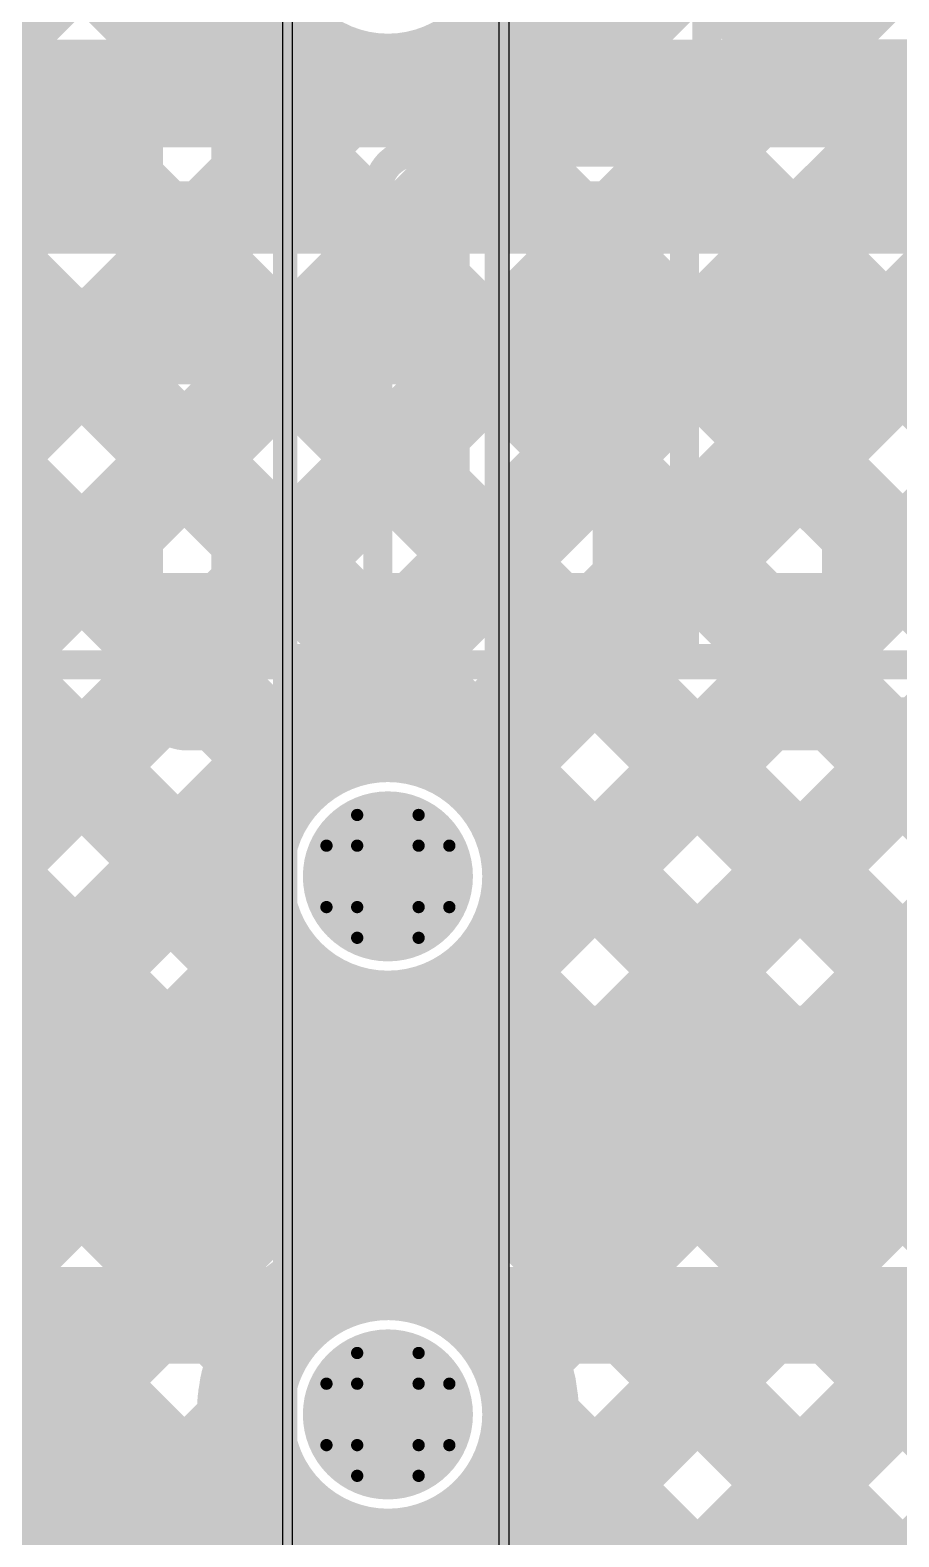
# Model space of a CAD drawing. Header units: millimetres. Extents: x 13 to 259, y -2 to 326.
# Drawn here: x 124.1 to 127.69, y 82.09 to 88.32 of the extents above; entities that cross this region are included whole.
import ezdxf

# ---------------------------------------------------------------- set-up
doc = ezdxf.new("R2010")
doc.units = ezdxf.units.MM
for name, color, linetype in [('BottomLayer', 5, 'Continuous'), ('BottomSolder', 6, 'Continuous'), ('ConnectLayer', 7, 'Continuous'), ('DrillDrawing', 1, 'Continuous'), ('Mechanical34', 56, 'Continuous'), ('MidLayer1', 16, 'Continuous'), ('MidLayer2', 76, 'Continuous'), ('MidLayer3', 90, 'Continuous'), ('MidLayer4', 156, 'Continuous'), ('MidLayer5', 130, 'Continuous'), ('MidLayer6', 216, 'Continuous'), ('MultiLayer', 9, 'Continuous'), ('TopLayer', 1, 'Continuous'), ('TopSolder', 216, 'Continuous')]:
    doc.layers.add(name, color=color, linetype=linetype)

msp = doc.modelspace()

# ---------------------------------------------------------------- linework, layer by layer
at = {"layer": 'BottomLayer', "const_width": 0.25}
for points in [[(125.45, 84.825, 1), (125.7, 84.825, 1)], [(125.45, 82.6, 1), (125.7, 82.6, 1)]]:
    msp.add_lwpolyline(points, format="xyb", close=True, dxfattribs=at)
at = {"layer": 'BottomSolder', "const_width": 0.3516}
for points in [[(125.3992, 84.825, 1), (125.7508, 84.825, 1)], [(125.3992, 82.6, 1), (125.7508, 82.6, 1)]]:
    msp.add_lwpolyline(points, format="xyb", close=True, dxfattribs=at)
at = {"layer": 'ConnectLayer'}
for p, q in [((125.1812, 77.7), (125.1812, 125.875)), ((126.075, 124.285), (126.075, 79.34))]:
    msp.add_line(p, q, dxfattribs=at)
at = {"layer": 'ConnectLayer', "const_width": 0.4}
for points in [[(118.7926, 97.5818), (145.1387, 71.2357)], [(118.7926, 97.5818), (145.1387, 71.2357)], [(118.4579, 97.068), (137.4218, 78.1041)], [(118.4579, 97.068), (137.4218, 78.1041)], [(114.7732, 96.51), (135.1583, 76.1249)], [(114.7732, 96.51), (135.1583, 76.1249)], [(112.9668, 77.3286), (131.8023, 96.1641)], [(112.9668, 77.3286), (131.8023, 96.1641)], [(117.9882, 82.35), (131.8023, 96.1642)], [(110.9531, 96.0875), (133.3382, 73.7024)], [(110.9531, 96.0875), (133.3382, 73.7024)], [(114.9876, 95.4471), (125.1755, 85.2591)], [(114.9876, 95.4471), (125.1755, 85.2591)], [(117.715, 95.2653), (131.6351, 81.3451)], [(117.715, 95.2653), (131.6351, 81.3451)], [(117.3859, 94.7458), (133.006, 79.1257)], [(117.3859, 94.7458), (133.006, 79.1257)], [(122.6907, 93.6835), (128.0996, 88.2746)], [(120.5337, 82.35), (131.8051, 93.6213)], [(122.2959, 84.1122), (131.8051, 93.6213)], [(122.2959, 84.1122), (131.8051, 93.6213)], [(114.4534, 93.4357), (125.0401, 82.8489)], [(114.4534, 93.4357), (125.0401, 82.8489)], [(122.2521, 93.2737), (127.6754, 87.8504)], [(117.2296, 93.205), (125.1298, 85.3048)], [(118.0781, 93.205), (125.5541, 85.729)], [(118.9266, 93.205), (125.9783, 86.1533)], [(119.7752, 93.205), (126.4026, 86.5776)], [(121.3823, 82.35), (131.6531, 92.6209)], [(122.9424, 83.9101), (131.6531, 92.6208)], [(122.9424, 83.9101), (131.6531, 92.6208)], [(125.9818, 85.2524), (133.0779, 92.3485)], [(125.9818, 85.2524), (133.0779, 92.3485)], [(125.9818, 85.2524), (133.0779, 92.3485)], [(122.175, 82.35), (132.0329, 92.2079)], [(117.6141, 77.7333), (132.0757, 92.1949)], [(117.6141, 77.7333), (132.0757, 92.1949)], [(125.9037, 85.315), (132.4138, 91.8251)], [(123.6782, 88.04), (127.3482, 91.71)], [(126.2238, 88.04), (129.8195, 91.6357)], [(127.0723, 88.04), (130.668, 91.6357)], [(125.1, 91.2743), (128.3344, 88.04)], [(124.8458, 90.6801), (127.4858, 88.04)], [(126.0412, 84.4633), (131.6543, 90.0764)], [(126.0412, 84.4633), (131.6543, 90.0764)], [(126.0412, 84.4633), (131.6543, 90.0764)], [(125.615, 83.1887), (132.0802, 89.6538)], [(125.615, 83.1887), (132.0802, 89.6538)], [(125.615, 83.1887), (132.0802, 89.6538)], [(123.573, 89.4073), (124.9402, 88.04)], [(123.1487, 88.983), (124.0917, 88.04)], [(125.0898, 80.9664), (132.9254, 88.802)], [(125.0898, 80.9664), (132.9254, 88.802)], [(125.9638, 81.8404), (132.9254, 88.802)], [(126.1143, 82.8394), (131.8107, 88.5357)], [(126.1143, 82.8394), (131.8107, 88.5357)], [(126.1143, 82.8394), (131.8107, 88.5357)], [(126.1417, 88.5356), (136.8182, 77.8591)], [(126.1417, 88.5356), (136.8182, 77.8591)], [(126.1417, 88.5356), (127.2511, 87.4261)], [(126.1417, 88.5356), (126.6373, 88.04)], [(108.4792, 71.9925), (125.0116, 88.5249)], [(108.4792, 71.9925), (125.0116, 88.5249)], [(118.8367, 82.35), (125.0116, 88.525)], [(124.5267, 88.04), (125.0116, 88.5249)], [(125.6045, 80.6325), (133.3546, 88.3827)], [(125.6045, 80.6325), (133.3546, 88.3827)], [(126.3881, 81.4161), (133.3546, 88.3827)], [(115.1248, 77.7896), (125.4571, 88.1219)], [(115.1248, 77.7896), (125.4571, 88.1219)], [(119.6852, 82.35), (125.4571, 88.1219)], [(125.3752, 88.04), (125.4571, 88.1219)], [(125.7044, 88.1244), (131.964, 81.8648)], [(125.7044, 88.1244), (131.964, 81.8648)], [(125.7044, 88.1244), (126.8269, 87.0018)], [(125.7044, 88.1244), (125.7888, 88.04)], [(122.0287, 88.04), (131.1227, 88.04)], [(122.2499, 87.3362), (125.0763, 84.5099)], [(122.2499, 87.3362), (125.0763, 84.5099)], [(122.2499, 87.3362), (124.7056, 84.8805)], [(116.7002, 79.365), (124.3952, 87.06)], [(122.0287, 87.06), (131.3257, 87.06)], [(122.2959, 84.1122), (125.2438, 87.06)], [(122.5261, 87.06), (125.0763, 84.5099)], [(123.1223, 84.09), (126.0923, 87.06)], [(123.3747, 87.06), (125.1755, 85.2591)], [(123.9708, 84.09), (126.9408, 87.06)], [(124.2232, 87.06), (127.1932, 84.09)], [(125.0717, 87.06), (128.0417, 84.09)], [(125.9202, 87.06), (128.8902, 84.09)], [(125.9818, 85.2524), (127.7893, 87.06)], [(126.0412, 84.4633), (128.6379, 87.06)], [(126.5164, 84.09), (129.4864, 87.06)], [(126.7688, 87.06), (129.7388, 84.09)], [(127.3649, 84.09), (130.3349, 87.06)], [(127.6173, 87.06), (130.8516, 83.8257)], [(127.633, 87.0443), (136.8182, 77.8591)], [(121.773, 86.9645), (124.2813, 84.4563)], [(121.7731, 86.9645), (125.5482, 83.1894)], [(121.7731, 86.9645), (125.5482, 83.1894)], [(121.7731, 86.9645), (124.6476, 84.09)], [(127.2087, 86.62), (131.964, 81.8648)], [(126.7845, 86.1958), (131.6351, 81.3451)], [(126.0103, 80.1898), (131.8135, 85.993)], [(126.0103, 80.1898), (131.8135, 85.993)], [(126.8124, 80.9919), (131.8135, 85.993)], [(126.3602, 85.7715), (133.006, 79.1257)], [(125.936, 85.3472), (135.1583, 76.1249)], [(122.9287, 82.34), (125.0851, 84.4964)], [(117.7096, 76.9802), (125.1476, 84.4183)], [(117.7096, 76.9802), (125.1476, 84.4183)], [(123.0693, 82.34), (125.1476, 84.4183)], [(124.8193, 84.09), (125.1476, 84.4183)], [(126.0092, 84.4255), (134.6235, 75.8112)], [(126.0092, 84.4255), (134.6235, 75.8112)], [(126.0092, 84.4255), (134.6235, 75.8112)], [(126.0092, 84.4255), (126.3447, 84.09)], [(119.4335, 77.8557), (125.9367, 84.3589)], [(119.4335, 77.8557), (125.9367, 84.3589)], [(123.9179, 82.34), (125.9367, 84.3589)], [(125.6679, 84.09), (125.9367, 84.3589)], [(125.2599, 84.3262), (134.3552, 75.2309)], [(125.2599, 84.3262), (134.3552, 75.2309)], [(125.2599, 84.3262), (134.0004, 75.5858)], [(125.2599, 84.3262), (125.4961, 84.09)], [(122.7127, 84.09), (129.8936, 84.09)], [(124.6632, 84.0745), (125.5482, 83.1894)], [(124.2389, 83.6502), (125.0401, 82.8489)], [(122.9673, 83.2247), (125.4128, 80.7792)], [(122.9673, 83.2247), (125.4128, 80.7792)], [(123.8146, 83.2259), (124.7005, 82.34)], [(120.9429, 79.365), (124.5879, 83.01)], [(122.7127, 83.01), (125.1508, 83.01)], [(123.182, 83.01), (125.4128, 80.7792)], [(124.0305, 83.01), (127.6755, 79.365)], [(124.8791, 83.01), (125.0401, 82.8489)], [(125.0898, 80.9664), (127.1334, 83.01)], [(125.6045, 80.6325), (127.982, 83.01)], [(125.9993, 83.01), (129.67, 83.01)], [(126.0103, 80.1898), (128.8305, 83.01)], [(126.1143, 82.8394), (126.2849, 83.01)], [(126.5761, 83.01), (130.2211, 79.365)], [(127.4247, 83.01), (131.0697, 79.365)], [(123.5837, 81.1573), (124.9864, 82.56)], [(123.5837, 81.1573), (124.9864, 82.56)], [(123.5837, 81.1573), (124.9864, 82.56)], [(124.7664, 82.34), (124.9864, 82.56)], [(126.1644, 82.5732), (139.4893, 69.2484)], [(126.1644, 82.5732), (139.4893, 69.2484)], [(126.1644, 82.5732), (133.1518, 75.5858)], [(126.1644, 82.5732), (129.3726, 79.365)], [(122.9287, 82.34), (125.0454, 82.34)], [(124.4452, 81.1703), (125.3357, 82.0608)], [(124.4452, 81.1703), (125.3357, 82.0608)], [(124.4452, 81.1703), (125.3357, 82.0608)], [(125.824, 82.0651), (134.3437, 73.5453)], [(125.824, 82.0651), (134.3437, 73.5453)], [(125.824, 82.0651), (132.3033, 75.5858)], [(125.824, 82.0651), (128.5241, 79.365)], [(125.7634, 82.0409), (132.2184, 75.5858)]]:
    msp.add_lwpolyline(points, dxfattribs=at)
at = {"layer": 'ConnectLayer'}
for points, const_width in [([(126.165, 88.7, 1), (124.985, 88.7, 1)], 0.4), ([(126.165, 88.7, 1), (124.985, 88.7, 1)], 0.4), ([(126.165, 88.7, 1), (124.985, 88.7, 1)], 0.4), ([(126.165, 88.7, 1), (124.985, 88.7, 1)], 0.4), ([(125.3571, 88.1219, 1), (125.5571, 88.1219, 1)], 0.2), ([(125.3571, 88.1219, 1), (125.5571, 88.1219, 1)], 0.2), ([(125.3571, 88.1219, 1), (125.5571, 88.1219, 1)], 0.2), ([(125.3571, 88.1219, 1), (125.5571, 88.1219, 1)], 0.2), ([(125.6044, 88.1244, 1), (125.8044, 88.1244, 1)], 0.2), ([(125.6044, 88.1244, 1), (125.8044, 88.1244, 1)], 0.2), ([(125.6044, 88.1244, 1), (125.8044, 88.1244, 1)], 0.2), ([(125.6044, 88.1244, 1), (125.8044, 88.1244, 1)], 0.2), ([(123.9917, 88.04, 1), (124.1917, 88.04, 1)], 0.2), ([(124.4267, 88.04, 1), (124.6267, 88.04, 1)], 0.2), ([(124.8402, 88.04, 1), (125.0402, 88.04, 1)], 0.2), ([(125.2752, 88.04, 1), (125.4752, 88.04, 1)], 0.2), ([(125.6888, 88.04, 1), (125.8888, 88.04, 1)], 0.2), ([(126.1238, 88.04, 1), (126.3238, 88.04, 1)], 0.2), ([(126.5373, 88.04, 1), (126.7373, 88.04, 1)], 0.2), ([(126.9723, 88.04, 1), (127.1723, 88.04, 1)], 0.2), ([(127.3858, 88.04, 1), (127.5858, 88.04, 1)], 0.2), ([(127.5754, 87.8504, 1), (127.7754, 87.8504, 1)], 0.2), ([(127.1511, 87.4261, 1), (127.3511, 87.4261, 1)], 0.2), ([(124.1232, 87.06, 1), (124.3232, 87.06, 1)], 0.2), ([(124.2952, 87.06, 1), (124.4952, 87.06, 1)], 0.2), ([(124.9717, 87.06, 1), (125.1717, 87.06, 1)], 0.2), ([(125.1438, 87.06, 1), (125.3438, 87.06, 1)], 0.2), ([(125.8202, 87.06, 1), (126.0202, 87.06, 1)], 0.2), ([(125.9923, 87.06, 1), (126.1923, 87.06, 1)], 0.2), ([(126.6688, 87.06, 1), (126.8688, 87.06, 1)], 0.2), ([(126.8408, 87.06, 1), (127.0408, 87.06, 1)], 0.2), ([(127.5173, 87.06, 1), (127.7173, 87.06, 1)], 0.2), ([(127.533, 87.0443, 1), (127.733, 87.0443, 1)], 0.2), ([(127.6893, 87.06, 1), (127.8893, 87.06, 1)], 0.2), ([(126.7269, 87.0018, 1), (126.9269, 87.0018, 1)], 0.2), ([(127.1087, 86.62, 1), (127.3087, 86.62, 1)], 0.2), ([(126.3026, 86.5776, 1), (126.5026, 86.5776, 1)], 0.2), ([(126.6845, 86.1958, 1), (126.8845, 86.1958, 1)], 0.2), ([(125.8783, 86.1533, 1), (126.0783, 86.1533, 1)], 0.2), ([(125.4541, 85.729, 1), (125.6541, 85.729, 1)], 0.2), ([(126.2602, 85.7715, 1), (126.4602, 85.7715, 1)], 0.2), ([(126.165, 84.825, 1), (124.985, 84.825, 1)], 0.4), ([(126.165, 84.825, 1), (124.985, 84.825, 1)], 0.4), ([(126.165, 84.825, 1), (124.985, 84.825, 1)], 0.4), ([(125.0298, 85.3048, 1), (125.2298, 85.3048, 1)], 0.2), ([(125.8037, 85.315, 1), (126.0037, 85.315, 1)], 0.2), ([(125.8037, 85.315, 1), (126.0037, 85.315, 1)], 0.2), ([(125.836, 85.3472, 1), (126.036, 85.3472, 1)], 0.2), ([(125.0755, 85.2591, 1), (125.2755, 85.2591, 1)], 0.2), ([(125.0755, 85.2591, 1), (125.2755, 85.2591, 1)], 0.2), ([(125.0755, 85.2591, 1), (125.2755, 85.2591, 1)], 0.2), ([(125.8818, 85.2524, 1), (126.0818, 85.2524, 1)], 0.2), ([(125.8818, 85.2524, 1), (126.0818, 85.2524, 1)], 0.2), ([(125.8818, 85.2524, 1), (126.0818, 85.2524, 1)], 0.2), ([(125.8818, 85.2524, 1), (126.0818, 85.2524, 1)], 0.2), ([(124.6056, 84.8805, 1), (124.8056, 84.8805, 1)], 0.2), ([(124.885, 84.825, 1), (125.085, 84.825, 1)], 0.2), ([(124.885, 84.825, 1), (125.085, 84.825, 1)], 0.2), ([(124.885, 84.825, 1), (125.085, 84.825, 1)], 0.2), ([(126.065, 84.825, 1), (126.265, 84.825, 1)], 0.2), ([(126.065, 84.825, 1), (126.265, 84.825, 1)], 0.2), ([(126.065, 84.825, 1), (126.265, 84.825, 1)], 0.2), ([(126.065, 84.825, 1), (126.265, 84.825, 1)], 0.2), ([(126.065, 84.825, 1), (126.265, 84.825, 1)], 0.2), ([(124.9763, 84.5099, 1), (125.1763, 84.5099, 1)], 0.2), ([(124.9763, 84.5099, 1), (125.1763, 84.5099, 1)], 0.2), ([(124.9763, 84.5099, 1), (125.1763, 84.5099, 1)], 0.2), ([(124.9851, 84.4964, 1), (125.1851, 84.4964, 1)], 0.2), ([(124.9851, 84.4964, 1), (125.1851, 84.4964, 1)], 0.2), ([(124.1813, 84.4563, 1), (124.3813, 84.4563, 1)], 0.2), ([(125.0476, 84.4183, 1), (125.2476, 84.4183, 1)], 0.2), ([(125.0476, 84.4183, 1), (125.2476, 84.4183, 1)], 0.2), ([(125.0476, 84.4183, 1), (125.2476, 84.4183, 1)], 0.2), ([(125.0476, 84.4183, 1), (125.2476, 84.4183, 1)], 0.2), ([(125.9092, 84.4255, 1), (126.1092, 84.4255, 1)], 0.2), ([(125.9092, 84.4255, 1), (126.1092, 84.4255, 1)], 0.2), ([(125.9092, 84.4255, 1), (126.1092, 84.4255, 1)], 0.2), ([(125.9092, 84.4255, 1), (126.1092, 84.4255, 1)], 0.2), ([(125.9412, 84.4633, 1), (126.1412, 84.4633, 1)], 0.2), ([(125.9412, 84.4633, 1), (126.1412, 84.4633, 1)], 0.2), ([(125.9412, 84.4633, 1), (126.1412, 84.4633, 1)], 0.2), ([(125.9412, 84.4633, 1), (126.1412, 84.4633, 1)], 0.2), ([(125.8367, 84.3589, 1), (126.0367, 84.3589, 1)], 0.2), ([(125.8367, 84.3589, 1), (126.0367, 84.3589, 1)], 0.2), ([(125.8367, 84.3589, 1), (126.0367, 84.3589, 1)], 0.2), ([(125.8367, 84.3589, 1), (126.0367, 84.3589, 1)], 0.2), ([(125.1599, 84.3262, 1), (125.3599, 84.3262, 1)], 0.2), ([(125.1599, 84.3262, 1), (125.3599, 84.3262, 1)], 0.2), ([(125.1599, 84.3262, 1), (125.3599, 84.3262, 1)], 0.2), ([(125.1599, 84.3262, 1), (125.3599, 84.3262, 1)], 0.2), ([(123.8708, 84.09, 1), (124.0708, 84.09, 1)], 0.2), ([(124.5476, 84.09, 1), (124.7476, 84.09, 1)], 0.2), ([(124.5632, 84.0745, 1), (124.7632, 84.0745, 1)], 0.2), ([(124.7193, 84.09, 1), (124.9193, 84.09, 1)], 0.2), ([(125.3961, 84.09, 1), (125.5961, 84.09, 1)], 0.2), ([(125.5679, 84.09, 1), (125.7679, 84.09, 1)], 0.2), ([(126.2447, 84.09, 1), (126.4447, 84.09, 1)], 0.2), ([(126.4164, 84.09, 1), (126.6164, 84.09, 1)], 0.2), ([(127.0932, 84.09, 1), (127.2932, 84.09, 1)], 0.2), ([(127.2649, 84.09, 1), (127.4649, 84.09, 1)], 0.2), ([(124.1389, 83.6502, 1), (124.3389, 83.6502, 1)], 0.2), ([(126.165, 82.6, 1), (124.985, 82.6, 1)], 0.4), ([(126.165, 82.6, 1), (124.985, 82.6, 1)], 0.4), ([(125.4482, 83.1894, 1), (125.6482, 83.1894, 1)], 0.2), ([(125.4482, 83.1894, 1), (125.6482, 83.1894, 1)], 0.2), ([(125.4482, 83.1894, 1), (125.6482, 83.1894, 1)], 0.2), ([(125.515, 83.1887, 1), (125.715, 83.1887, 1)], 0.2), ([(125.515, 83.1887, 1), (125.715, 83.1887, 1)], 0.2), ([(125.515, 83.1887, 1), (125.715, 83.1887, 1)], 0.2), ([(123.9305, 83.01, 1), (124.1305, 83.01, 1)], 0.2), ([(124.4879, 83.01, 1), (124.6879, 83.01, 1)], 0.2), ([(124.7791, 83.01, 1), (124.9791, 83.01, 1)], 0.2), ([(125.0508, 83.01, 1), (125.2508, 83.01, 1)], 0.2), ([(125.0508, 83.01, 1), (125.2508, 83.01, 1)], 0.2), ([(125.8993, 83.01, 1), (126.0993, 83.01, 1)], 0.2), ([(125.8993, 83.01, 1), (126.0993, 83.01, 1)], 0.2), ([(126.1849, 83.01, 1), (126.3849, 83.01, 1)], 0.2), ([(126.4761, 83.01, 1), (126.6761, 83.01, 1)], 0.2), ([(127.0334, 83.01, 1), (127.2334, 83.01, 1)], 0.2), ([(127.3247, 83.01, 1), (127.5247, 83.01, 1)], 0.2), ([(124.9401, 82.8489, 1), (125.1401, 82.8489, 1)], 0.2), ([(124.9401, 82.8489, 1), (125.1401, 82.8489, 1)], 0.2), ([(124.9401, 82.8489, 1), (125.1401, 82.8489, 1)], 0.2), ([(124.9401, 82.8489, 1), (125.1401, 82.8489, 1)], 0.2), ([(126.0143, 82.8394, 1), (126.2143, 82.8394, 1)], 0.2), ([(126.0143, 82.8394, 1), (126.2143, 82.8394, 1)], 0.2), ([(126.0143, 82.8394, 1), (126.2143, 82.8394, 1)], 0.2), ([(126.0143, 82.8394, 1), (126.2143, 82.8394, 1)], 0.2), ([(124.885, 82.6, 1), (125.085, 82.6, 1)], 0.2), ([(124.885, 82.6, 1), (125.085, 82.6, 1)], 0.2), ([(124.8864, 82.56, 1), (125.0864, 82.56, 1)], 0.2), ([(124.8864, 82.56, 1), (125.0864, 82.56, 1)], 0.2), ([(124.8864, 82.56, 1), (125.0864, 82.56, 1)], 0.2), ([(124.8864, 82.56, 1), (125.0864, 82.56, 1)], 0.2), ([(126.0644, 82.5732, 1), (126.2644, 82.5732, 1)], 0.2), ([(126.0644, 82.5732, 1), (126.2644, 82.5732, 1)], 0.2), ([(126.0644, 82.5732, 1), (126.2644, 82.5732, 1)], 0.2), ([(126.0644, 82.5732, 1), (126.2644, 82.5732, 1)], 0.2), ([(126.065, 82.6, 1), (126.265, 82.6, 1)], 0.2), ([(126.065, 82.6, 1), (126.265, 82.6, 1)], 0.2), ([(126.065, 82.6, 1), (126.265, 82.6, 1)], 0.2), ([(126.065, 82.6, 1), (126.265, 82.6, 1)], 0.2), ([(126.065, 82.6, 1), (126.265, 82.6, 1)], 0.2), ([(126.065, 82.6, 1), (126.265, 82.6, 1)], 0.2), ([(123.8179, 82.34, 1), (124.0179, 82.34, 1)], 0.2), ([(124.6005, 82.34, 1), (124.8005, 82.34, 1)], 0.2), ([(124.6664, 82.34, 1), (124.8664, 82.34, 1)], 0.2), ([(124.9454, 82.34, 1), (125.1454, 82.34, 1)], 0.2), ([(124.9454, 82.34, 1), (125.1454, 82.34, 1)], 0.2), ([(125.2357, 82.0608, 1), (125.4357, 82.0608, 1)], 0.2), ([(125.2357, 82.0608, 1), (125.4357, 82.0608, 1)], 0.2), ([(125.2357, 82.0608, 1), (125.4357, 82.0608, 1)], 0.2), ([(125.724, 82.0651, 1), (125.924, 82.0651, 1)], 0.2), ([(125.724, 82.0651, 1), (125.924, 82.0651, 1)], 0.2), ([(125.724, 82.0651, 1), (125.924, 82.0651, 1)], 0.2), ([(125.724, 82.0651, 1), (125.924, 82.0651, 1)], 0.2), ([(125.6634, 82.0409, 1), (125.8634, 82.0409, 1)], 0.2), ([(125.6634, 82.0409, 1), (125.8634, 82.0409, 1)], 0.2)]:
    msp.add_lwpolyline(points, format="xyb", close=True, dxfattribs=dict(at, const_width=const_width))
at = {"layer": 'ConnectLayer', "const_width": 0.4}
for points in [[(125.9037, 85.315, -0.250016), (126.165, 84.825)], [(126.165, 84.825, -0.740963), (125.0851, 84.4964)], [(125.0454, 82.34, -1.258834), (126.165, 82.6)], [(126.165, 82.6, -1.482851), (125.1508, 83.01)], [(125.9993, 83.01, -0.194475), (126.165, 82.6)], [(126.165, 82.6, -0.321966), (125.7634, 82.0409)]]:
    msp.add_lwpolyline(points, format="xyb", dxfattribs=at)
at = {"layer": 'DrillDrawing', "const_width": 0.0508}
for points in [[(125.448, 84.952), (125.448, 85.079)], [(125.448, 85.079), (125.702, 85.079)], [(125.702, 84.952), (125.702, 85.079)], [(125.321, 84.698), (125.321, 84.952)], [(125.321, 84.952), (125.448, 84.952)], [(125.702, 84.952), (125.829, 84.952)], [(125.829, 84.698), (125.829, 84.952)], [(125.321, 84.698), (125.448, 84.698)], [(125.448, 84.571), (125.448, 84.698)], [(125.702, 84.698), (125.829, 84.698)], [(125.702, 84.571), (125.702, 84.698)], [(125.448, 84.571), (125.702, 84.571)], [(125.448, 82.727), (125.448, 82.854)], [(125.448, 82.854), (125.702, 82.854)], [(125.702, 82.727), (125.702, 82.854)], [(125.321, 82.473), (125.321, 82.727)], [(125.321, 82.727), (125.448, 82.727)], [(125.702, 82.727), (125.829, 82.727)], [(125.829, 82.473), (125.829, 82.727)], [(125.321, 82.473), (125.448, 82.473)], [(125.448, 82.346), (125.448, 82.473)], [(125.702, 82.473), (125.829, 82.473)], [(125.702, 82.346), (125.702, 82.473)], [(125.448, 82.346), (125.702, 82.346)]]:
    msp.add_lwpolyline(points, dxfattribs=at)
at = {"layer": 'DrillDrawing', "const_width": 0.0254}
for points in [[(125.4353, 85.079, 1), (125.4607, 85.079, 1)], [(125.4353, 85.079, 1), (125.4607, 85.079, 1)], [(125.6893, 85.079, 1), (125.7147, 85.079, 1)], [(125.6893, 85.079, 1), (125.7147, 85.079, 1)], [(125.3083, 84.952, 1), (125.3337, 84.952, 1)], [(125.3083, 84.952, 1), (125.3337, 84.952, 1)], [(125.4353, 84.952, 1), (125.4607, 84.952, 1)], [(125.4353, 84.952, 1), (125.4607, 84.952, 1)], [(125.6893, 84.952, 1), (125.7147, 84.952, 1)], [(125.6893, 84.952, 1), (125.7147, 84.952, 1)], [(125.8163, 84.952, 1), (125.8417, 84.952, 1)], [(125.8163, 84.952, 1), (125.8417, 84.952, 1)], [(125.3083, 84.698, 1), (125.3337, 84.698, 1)], [(125.3083, 84.698, 1), (125.3337, 84.698, 1)], [(125.4353, 84.698, 1), (125.4607, 84.698, 1)], [(125.4353, 84.698, 1), (125.4607, 84.698, 1)], [(125.6893, 84.698, 1), (125.7147, 84.698, 1)], [(125.6893, 84.698, 1), (125.7147, 84.698, 1)], [(125.8163, 84.698, 1), (125.8417, 84.698, 1)], [(125.8163, 84.698, 1), (125.8417, 84.698, 1)], [(125.4353, 84.571, 1), (125.4607, 84.571, 1)], [(125.4353, 84.571, 1), (125.4607, 84.571, 1)], [(125.6893, 84.571, 1), (125.7147, 84.571, 1)], [(125.6893, 84.571, 1), (125.7147, 84.571, 1)], [(125.4353, 82.854, 1), (125.4607, 82.854, 1)], [(125.4353, 82.854, 1), (125.4607, 82.854, 1)], [(125.6893, 82.854, 1), (125.7147, 82.854, 1)], [(125.6893, 82.854, 1), (125.7147, 82.854, 1)], [(125.3083, 82.727, 1), (125.3337, 82.727, 1)], [(125.3083, 82.727, 1), (125.3337, 82.727, 1)], [(125.4353, 82.727, 1), (125.4607, 82.727, 1)], [(125.4353, 82.727, 1), (125.4607, 82.727, 1)], [(125.6893, 82.727, 1), (125.7147, 82.727, 1)], [(125.6893, 82.727, 1), (125.7147, 82.727, 1)], [(125.8163, 82.727, 1), (125.8417, 82.727, 1)], [(125.8163, 82.727, 1), (125.8417, 82.727, 1)], [(125.3083, 82.473, 1), (125.3337, 82.473, 1)], [(125.3083, 82.473, 1), (125.3337, 82.473, 1)], [(125.4353, 82.473, 1), (125.4607, 82.473, 1)], [(125.4353, 82.473, 1), (125.4607, 82.473, 1)], [(125.6893, 82.473, 1), (125.7147, 82.473, 1)], [(125.6893, 82.473, 1), (125.7147, 82.473, 1)], [(125.8163, 82.473, 1), (125.8417, 82.473, 1)], [(125.8163, 82.473, 1), (125.8417, 82.473, 1)], [(125.4353, 82.346, 1), (125.4607, 82.346, 1)], [(125.4353, 82.346, 1), (125.4607, 82.346, 1)], [(125.6893, 82.346, 1), (125.7147, 82.346, 1)], [(125.6893, 82.346, 1), (125.7147, 82.346, 1)]]:
    msp.add_lwpolyline(points, format="xyb", close=True, dxfattribs=at)
at = {"layer": 'Mechanical34', "const_width": 0.1}
for points in [[(126.025, 78.07), (126.025, 125.5227)], [(125.15, 80.525), (125.15, 123.1)]]:
    msp.add_lwpolyline(points, dxfattribs=at)
at = {"layer": 'MidLayer1', "const_width": 0.25}
for points in [[(125.45, 84.825, 1), (125.7, 84.825, 1)], [(125.45, 82.6, 1), (125.7, 82.6, 1)]]:
    msp.add_lwpolyline(points, format="xyb", close=True, dxfattribs=at)
at = {"layer": 'MidLayer2', "const_width": 0.12}
for points in [[(122.114, 88.225), (131.6754, 88.225)], [(121.9814, 87.905), (131.808, 87.905)], [(121.7251, 86.02), (131.4049, 86.02)], [(121.5925, 85.7), (131.2724, 85.7)], [(123.114, 84), (129.4603, 84)], [(122.925, 83.68), (129.5928, 83.68)]]:
    msp.add_lwpolyline(points, dxfattribs=at)
at = {"layer": 'MidLayer2', "const_width": 0.25}
for points in [[(125.45, 84.825, 1), (125.7, 84.825, 1)], [(125.45, 82.6, 1), (125.7, 82.6, 1)]]:
    msp.add_lwpolyline(points, format="xyb", close=True, dxfattribs=at)
at = {"layer": 'MidLayer3'}
for points, const_width in [([(121.7, 87.55), (131.3257, 87.55)], 0.3), ([(122.475, 83.55), (129.8936, 83.55)], 0.4)]:
    msp.add_lwpolyline(points, dxfattribs=dict(at, const_width=const_width))
at = {"layer": 'MidLayer3', "const_width": 0.25}
for points in [[(125.45, 84.825, 1), (125.7, 84.825, 1)], [(125.45, 82.6, 1), (125.7, 82.6, 1)]]:
    msp.add_lwpolyline(points, format="xyb", close=True, dxfattribs=at)
at = {"layer": 'MidLayer4', "const_width": 0.12}
for points in [[(127.2141, 88.2267), (127.2141, 91.1147)], [(126.8941, 88.0667), (126.8941, 90.9547)], [(124.9052, 85.7257), (124.9052, 88.564)], [(124.5852, 85.5657), (124.5852, 88.404)], [(127.2141, 88.2267), (127.8421, 88.2267)], [(127.0541, 87.9067), (128.0021, 87.9067)], [(125.6932, 87.8195), (126.6411, 87.8195)], [(125.5332, 85.7257), (125.5332, 87.6595)], [(126.8011, 85.7257), (126.8011, 87.6595)], [(125.8532, 85.5657), (125.8532, 87.4995)], [(125.8532, 87.4995), (126.4811, 87.4995)], [(126.4811, 85.5657), (126.4811, 87.4995)], [(127.5891, 87.2), (132.5297, 87.2)], [(127.4291, 85.7257), (127.4291, 87.04)], [(124.9052, 85.7257), (125.5332, 85.7257)], [(126.8011, 85.7257), (127.4291, 85.7257)], [(124.7452, 85.4057), (125.6932, 85.4057)], [(126.6411, 85.4057), (127.5891, 85.4057)], [(123.6332, 84.6707), (124.6043, 84.6707)], [(124.6043, 84.6707), (125.4162, 83.8588)], [(123.7657, 84.3507), (124.4718, 84.3507)], [(124.4718, 84.3507), (125.2837, 83.5388)], [(125.4162, 83.8588), (129.9735, 83.8588)], [(125.2837, 83.5388), (130.106, 83.5388)]]:
    msp.add_lwpolyline(points, dxfattribs=at)
at = {"layer": 'MidLayer4'}
for points, const_width in [([(127.1841, 88.2267, 1), (127.2441, 88.2267, 1)], 0.06), ([(127.1841, 88.2267, 1), (127.2441, 88.2267, 1)], 0.06), ([(126.8641, 88.0667, 1), (126.9241, 88.0667, 1)], 0.06), ([(126.8641, 88.0667, 1), (126.9241, 88.0667, 1)], 0.06), ([(127.0241, 87.9067, 1), (127.0841, 87.9067, 1)], 0.06), ([(127.0241, 87.9067, 1), (127.0841, 87.9067, 1)], 0.06), ([(125.6632, 87.8195, 1), (125.7232, 87.8195, 1)], 0.06), ([(125.6632, 87.8195, 1), (125.7232, 87.8195, 1)], 0.06), ([(126.6111, 87.8195, 1), (126.6711, 87.8195, 1)], 0.06), ([(126.6111, 87.8195, 1), (126.6711, 87.8195, 1)], 0.06), ([(125.5032, 87.6595, 1), (125.5632, 87.6595, 1)], 0.06), ([(125.5032, 87.6595, 1), (125.5632, 87.6595, 1)], 0.06), ([(126.7711, 87.6595, 1), (126.8311, 87.6595, 1)], 0.06), ([(126.7711, 87.6595, 1), (126.8311, 87.6595, 1)], 0.06), ([(125.8232, 87.4995, 1), (125.8831, 87.4995, 1)], 0.06), ([(125.8232, 87.4995, 1), (125.8831, 87.4995, 1)], 0.06), ([(126.4511, 87.4995, 1), (126.5111, 87.4995, 1)], 0.06), ([(126.4511, 87.4995, 1), (126.5111, 87.4995, 1)], 0.06), ([(127.5591, 87.2, 1), (127.6191, 87.2, 1)], 0.06), ([(127.5591, 87.2, 1), (127.6191, 87.2, 1)], 0.06), ([(127.3991, 87.04, 1), (127.4591, 87.04, 1)], 0.06), ([(127.3991, 87.04, 1), (127.4591, 87.04, 1)], 0.06), ([(124.8752, 85.7257, 1), (124.9352, 85.7257, 1)], 0.06), ([(124.8752, 85.7257, 1), (124.9352, 85.7257, 1)], 0.06), ([(125.5032, 85.7257, 1), (125.5632, 85.7257, 1)], 0.06), ([(125.5032, 85.7257, 1), (125.5632, 85.7257, 1)], 0.06), ([(126.7711, 85.7257, 1), (126.8311, 85.7257, 1)], 0.06), ([(126.7711, 85.7257, 1), (126.8311, 85.7257, 1)], 0.06), ([(127.3991, 85.7257, 1), (127.4591, 85.7257, 1)], 0.06), ([(127.3991, 85.7257, 1), (127.4591, 85.7257, 1)], 0.06), ([(124.5552, 85.5657, 1), (124.6152, 85.5657, 1)], 0.06), ([(124.5552, 85.5657, 1), (124.6152, 85.5657, 1)], 0.06), ([(125.8232, 85.5657, 1), (125.8831, 85.5657, 1)], 0.06), ([(125.8232, 85.5657, 1), (125.8831, 85.5657, 1)], 0.06), ([(126.4511, 85.5657, 1), (126.5111, 85.5657, 1)], 0.06), ([(126.4511, 85.5657, 1), (126.5111, 85.5657, 1)], 0.06), ([(124.7152, 85.4057, 1), (124.7752, 85.4057, 1)], 0.06), ([(124.7152, 85.4057, 1), (124.7752, 85.4057, 1)], 0.06), ([(125.6632, 85.4057, 1), (125.7232, 85.4057, 1)], 0.06), ([(125.6632, 85.4057, 1), (125.7232, 85.4057, 1)], 0.06), ([(126.6111, 85.4057, 1), (126.6711, 85.4057, 1)], 0.06), ([(126.6111, 85.4057, 1), (126.6711, 85.4057, 1)], 0.06), ([(127.5591, 85.4057, 1), (127.6191, 85.4057, 1)], 0.06), ([(127.5591, 85.4057, 1), (127.6191, 85.4057, 1)], 0.06), ([(125.45, 84.825, 1), (125.7, 84.825, 1)], 0.25), ([(124.5743, 84.6707, 1), (124.6343, 84.6707, 1)], 0.06), ([(124.5743, 84.6707, 1), (124.6343, 84.6707, 1)], 0.06), ([(124.4418, 84.3507, 1), (124.5018, 84.3507, 1)], 0.06), ([(124.4418, 84.3507, 1), (124.5018, 84.3507, 1)], 0.06), ([(125.3862, 83.8588, 1), (125.4462, 83.8588, 1)], 0.06), ([(125.3862, 83.8588, 1), (125.4462, 83.8588, 1)], 0.06), ([(125.2537, 83.5388, 1), (125.3137, 83.5388, 1)], 0.06), ([(125.2537, 83.5388, 1), (125.3137, 83.5388, 1)], 0.06), ([(125.45, 82.6, 1), (125.7, 82.6, 1)], 0.25)]:
    msp.add_lwpolyline(points, format="xyb", close=True, dxfattribs=dict(at, const_width=const_width))
at = {"layer": 'MidLayer4', "const_width": 0.12}
for points in [[(127.0541, 87.9067, -0.414214), (126.8941, 88.0667)], [(125.5332, 87.6595, -0.414214), (125.6932, 87.8195)], [(126.6411, 87.8195, -0.414214), (126.8011, 87.6595)], [(127.4291, 87.04, -0.414214), (127.5891, 87.2)], [(124.7452, 85.4057, -0.414214), (124.5852, 85.5657)], [(125.8532, 85.5657, -0.414214), (125.6932, 85.4057)], [(126.6411, 85.4057, -0.414214), (126.4811, 85.5657)], [(127.7491, 85.5657, -0.414214), (127.5891, 85.4057)]]:
    msp.add_lwpolyline(points, format="xyb", dxfattribs=at)
at = {"layer": 'MidLayer5', "const_width": 0.25}
for points in [[(125.45, 84.825, 1), (125.7, 84.825, 1)], [(125.45, 82.6, 1), (125.7, 82.6, 1)]]:
    msp.add_lwpolyline(points, format="xyb", close=True, dxfattribs=at)
at = {"layer": 'MidLayer6', "const_width": 0.25}
for points in [[(125.45, 84.825, 1), (125.7, 84.825, 1)], [(125.45, 82.6, 1), (125.7, 82.6, 1)]]:
    msp.add_lwpolyline(points, format="xyb", close=True, dxfattribs=at)
at = {"layer": 'MultiLayer', "const_width": 0.25}
for points in [[(125.45, 84.825, 1), (125.7, 84.825, 1)], [(125.45, 82.6, 1), (125.7, 82.6, 1)]]:
    msp.add_lwpolyline(points, format="xyb", close=True, dxfattribs=at)
at = {"layer": 'TopLayer'}
for p, q in [((125.1398, 108.6741), (125.1398, 79.2626)), ((126.035, 78.2659), (126.035, 108.6726))]:
    msp.add_line(p, q, dxfattribs=at)
at = {"layer": 'TopLayer', "const_width": 0.25}
for points in [[(125.45, 84.825, 1), (125.7, 84.825, 1)], [(125.45, 82.6, 1), (125.7, 82.6, 1)]]:
    msp.add_lwpolyline(points, format="xyb", close=True, dxfattribs=at)
at = {"layer": 'TopSolder', "const_width": 0.3516}
for points in [[(125.3992, 84.825, 1), (125.7508, 84.825, 1)], [(125.3992, 82.6, 1), (125.7508, 82.6, 1)]]:
    msp.add_lwpolyline(points, format="xyb", close=True, dxfattribs=at)

doc.saveas('drawing.dxf')
